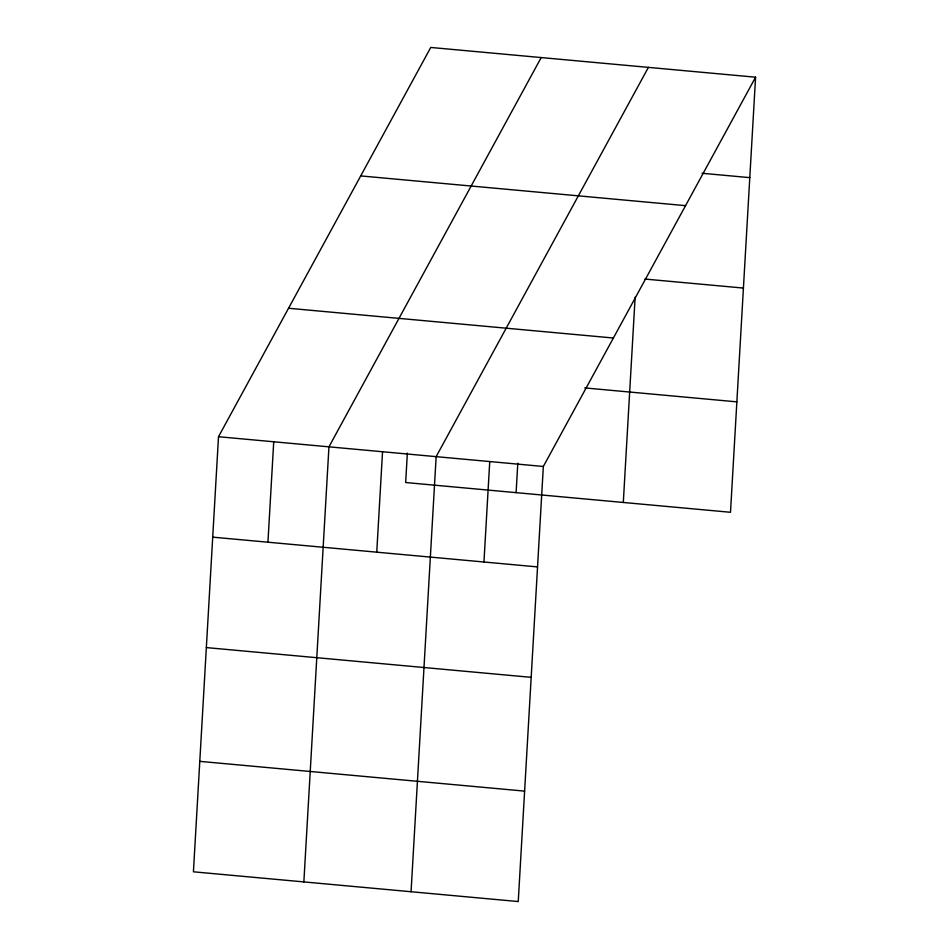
<?xml version="1.0" encoding="UTF-8"?>
<svg xmlns="http://www.w3.org/2000/svg" width="949" height="949" viewBox="0 0 949 949"><rect width="100%" height="100%" fill="white"/><g stroke="black" fill="none" stroke-linecap="round" stroke-linejoin="round"><path stroke-width="1.42" d="M218.507 436.718L193.418 871.799L518.249 901.55L543.338 466.469L755.582 77.201L430.751 47.45L218.507 436.718L543.338 466.469M267.938 542.211L273.727 441.771M303.858 881.918L328.947 446.837L541.191 57.569M376.753 552.176L382.542 451.736M407.358 453.088L405.662 482.531L730.493 512.282L755.582 77.201M411.059 891.728L436.149 456.647L648.392 67.391M483.954 561.998L489.743 461.558M516.102 492.65L517.798 463.195M623.303 502.472L635.13 297.215M701.987 173.264L749.793 177.641M360.703 175.909L685.546 205.66M644.917 279.053L743.423 288.069M288.543 308.259L613.374 338.01M584.762 387.916L736.863 401.854M212.718 537.146L537.549 566.909M206.348 647.586L531.179 677.337M199.788 761.359L524.619 791.122"/></g></svg>
